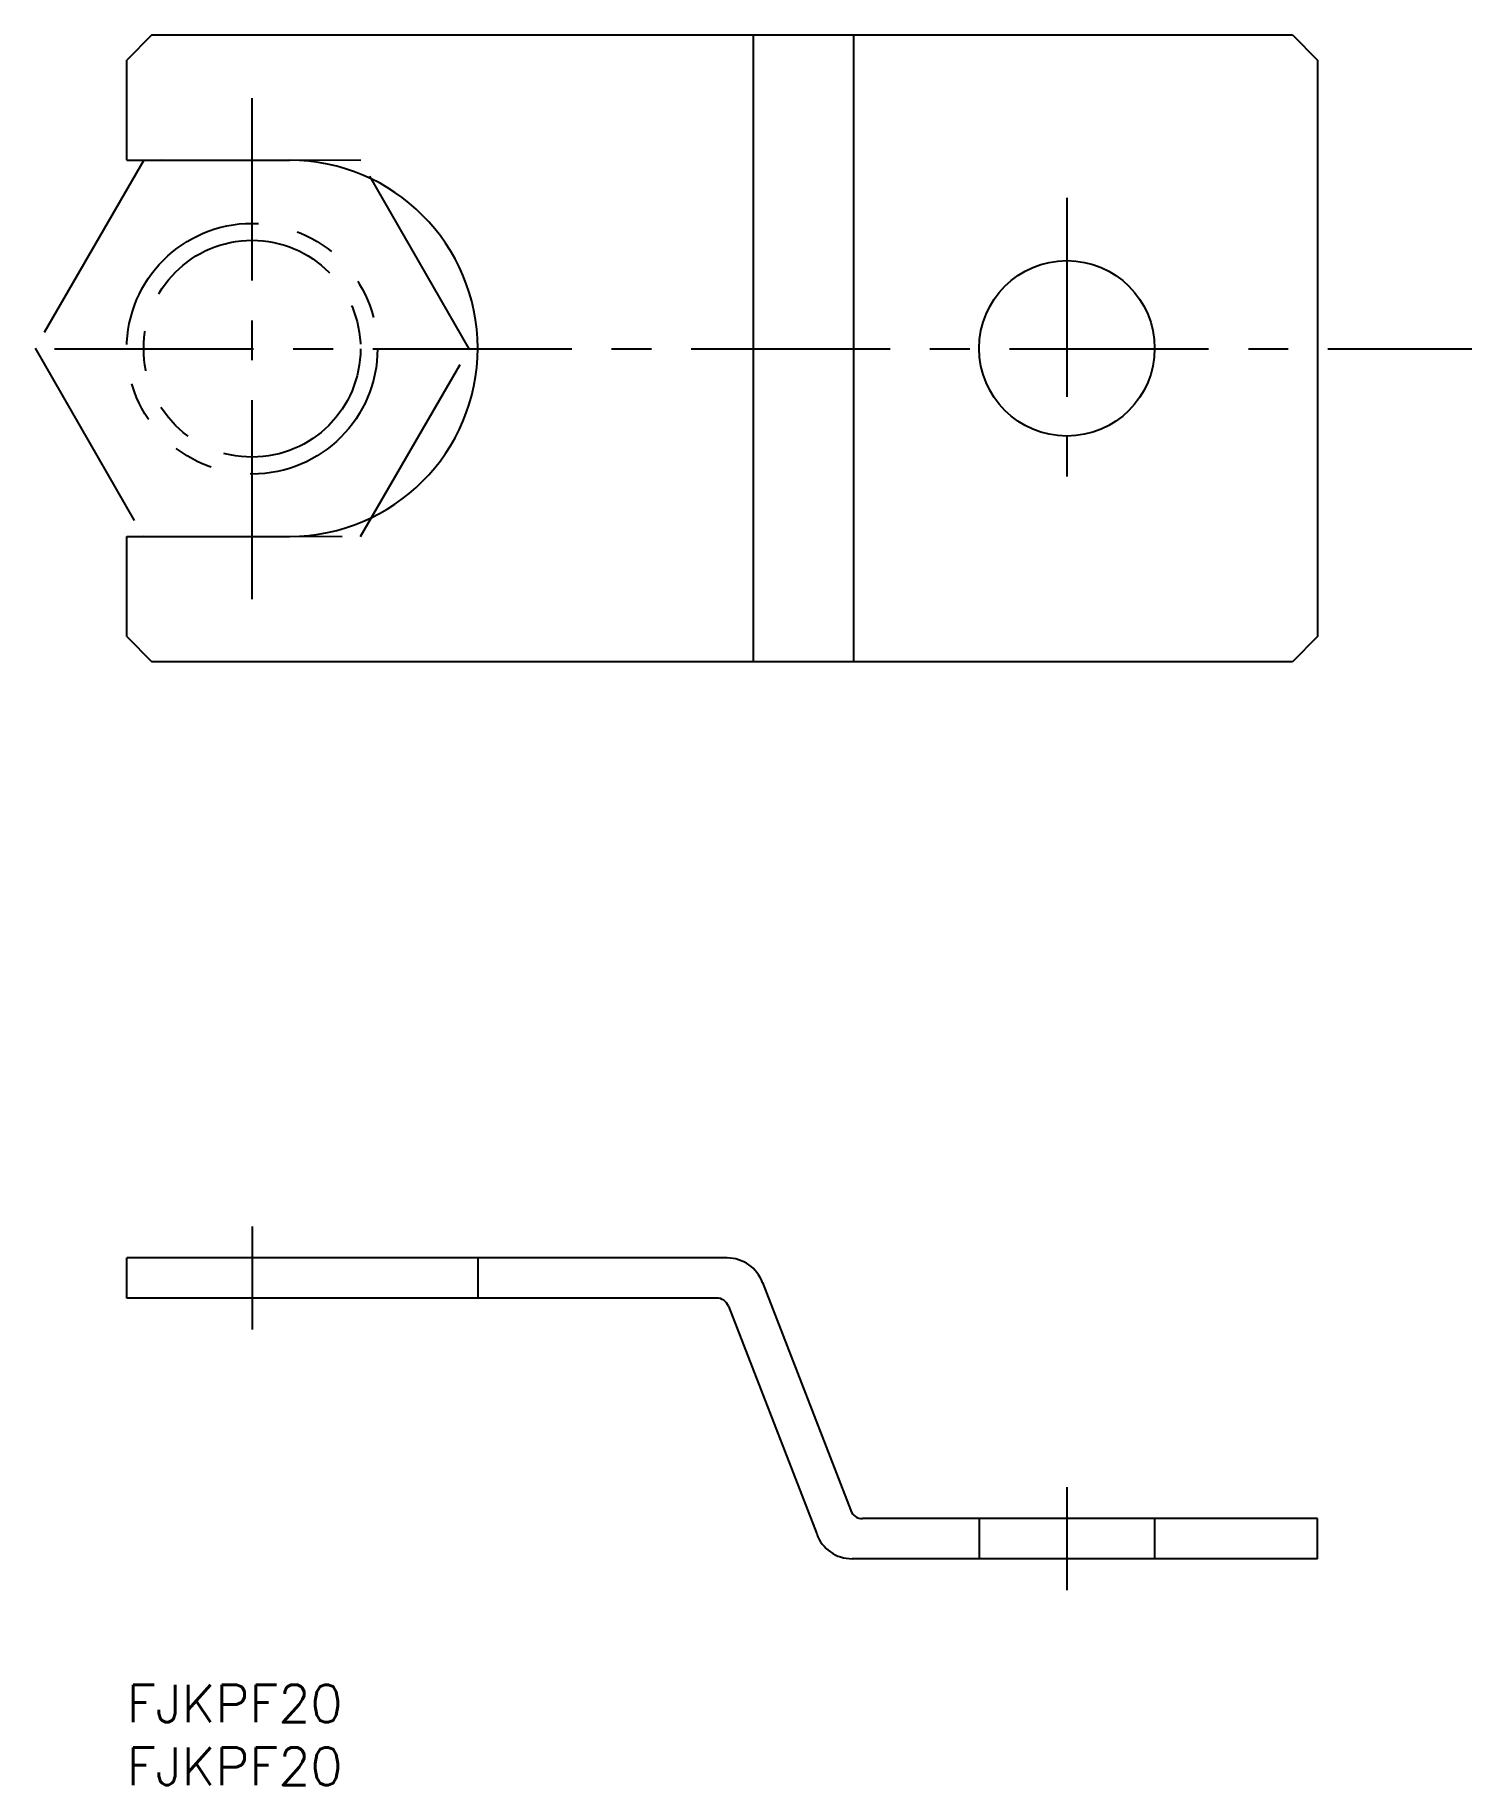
# Model space of a CAD drawing. Extents: x -7 to 107, y -8 to 132.
import ezdxf

# ---------------------------------------------------------------- set-up
doc = ezdxf.new("R2010")
doc.units = 0
doc.header["$LTSCALE"] = 0.5
for name, pattern in [('CENTER', [50.8, 31.75, -6.35, 6.35, -6.35]), ('DASHED', [19.05, 12.7, -6.35]), ('PHANTOM', [63.5, 31.75, -6.35, 6.35, -6.35, 6.35, -6.35])]:
    doc.linetypes.add(name, pattern=pattern)
for name, color, linetype in [('MSM_CENTER', 1, 'CENTER'), ('MSM_CONTINUOUS', 7, 'CONTINUOUS'), ('MSM_DASHED', 4, 'DASHED'), ('MSM_IMAGINARY', 6, 'PHANTOM'), ('MSM_PART_NUMBER', 7, 'CONTINUOUS')]:
    doc.layers.add(name, color=color, linetype=linetype)
doc.styles.get("Standard").update_dxf_attribs({"font": 'txt.shx', "height": 3, "bigfont": 'bigfont.shx'})

msp = doc.modelspace()

# ---------------------------------------------------------------- linework, layer by layer
at = {"layer": 'MSM_CENTER'}
for p, q in [((10, 86.62), (10, 126.57)), ((75, 118.62), (75, 94.62)), ((-5.77, 106.57), (107.32, 106.57)), ((10, 36.55), (10, 28.35)), ((75, 15.75), (75, 7.55))]:
    msp.add_line(p, q, dxfattribs=at)
at = {"layer": 'MSM_CONTINUOUS'}
for p, q in [((2, 131.62), (0, 129.62)), ((2, 131.62), (93, 131.62)), ((24.75, 131.62), (24.75, 131.62)), ((47.5, 131.62), (47.5, 131.62)), ((50, 81.62), (50, 131.62)), ((58, 81.62), (58, 131.62)), ((93, 131.62), (95, 129.62)), ((0, 121.62), (0, 129.62)), ((95, 129.62), (95, 83.62)), ((0, 121.62), (13, 121.62)), ((0, 83.62), (0, 91.62)), ((0, 91.62), (13, 91.62)), ((0, 83.62), (2, 81.62)), ((95, 83.62), (93, 81.62)), ((93, 81.62), (2, 81.62)), ((47.9, 34.05), (0, 34.05)), ((0, 30.85), (0, 34.05)), ((47.06, 30.85), (0, 30.85)), ((28, 30.85), (23.62, 30.85)), ((50.72, 32.08), (57.76, 13.91)), ((48, 30.19), (55.04, 12.03)), ((95, 13.25), (58.7, 13.25)), ((95, 10.05), (95, 13.25)), ((95, 10.05), (57.86, 10.05))]:
    msp.add_line(p, q, dxfattribs=at)
msp.add_circle((75, 106.62), 7, dxfattribs=at)
for centre, radius, start, end in [((13, 106.62), 15, 270, 90), ((47.9, 31.05), 3, 19.9831, 90), ((47.06, 29.85), 1, 19.9831, 90), ((58.7, 14.25), 1, 199.9831, 270), ((57.86, 13.05), 3, 199.9831, 270)]:
    msp.add_arc(centre, radius, start, end, dxfattribs=at)
at = {"layer": 'MSM_DASHED'}
for p, q in [((28, 34.05), (28, 30.85)), ((68, 13.25), (68, 10.05)), ((82, 13.25), (82, 10.05))]:
    msp.add_line(p, q, dxfattribs=at)
at = {"layer": 'MSM_IMAGINARY'}
for p, q in [((1.36, 121.63), (-7.32, 106.64)), ((18.68, 121.6), (1.36, 121.63)), ((27.32, 106.59), (18.68, 121.6)), ((-7.32, 106.64), (1.32, 91.63)), ((18.64, 91.6), (27.32, 106.59)), ((1.32, 91.63), (18.64, 91.6))]:
    msp.add_line(p, q, dxfattribs=at)
for radius in [10, 8.65]:
    msp.add_circle((10, 106.59), radius, dxfattribs=at)

# ---------------------------------------------------------------- texts
at = {"layer": 'MSM_PART_NUMBER'}
for p in [(0, -3), (0, -8)]:
    msp.add_text('FJKPF20', height=3, dxfattribs=at).set_placement(p)

doc.saveas('drawing.dxf')
